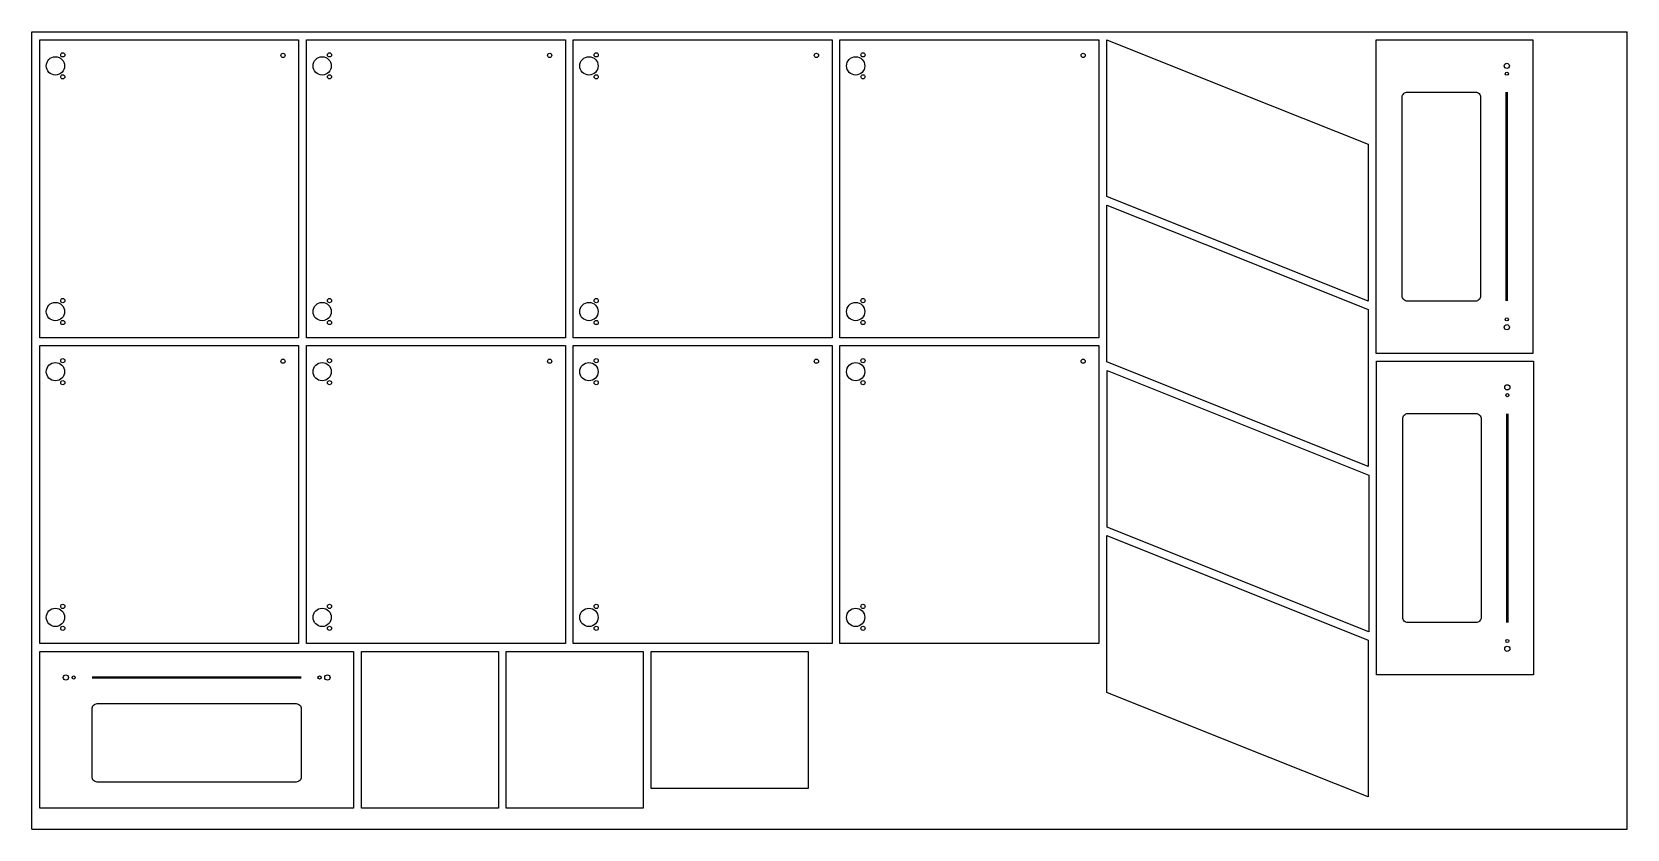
# Model space of a CAD drawing. Extents: x 0 to 3050, y 0 to 1525.
import ezdxf

# ---------------------------------------------------------------- set-up
doc = ezdxf.new("R2010")
doc.units = 0
doc.header["$LTSCALE"] = 30

msp = doc.modelspace()

# ---------------------------------------------------------------- linework, layer by layer
at = {"layer": 'BORDER_D0_T128.1_RK1_A0_W0_RI1_EM1_ID0001'}
for points in [[(892, 190), (892, 40), (630, 40), (630, 340), (761, 340), (892, 340), (892, 190)], [(1169, 190), (1169, 40), (907, 40), (907, 340), (1038, 340), (1169, 340), (1169, 190)], [(1334, 78), (1184, 78), (1184, 340), (1484, 340), (1484, 209), (1484, 78), (1334, 78)]]:
    msp.add_lwpolyline(points, close=True, dxfattribs=at)
at = {"layer": 'BORDER_D0_T128.1_RK1_A0_W0_RI1_EM1_ID0011'}
for points in [[(2305, 1410), (2555, 1310), (2555, 1010), (2055, 1210), (2055, 1251.14), (2055, 1510), (2305, 1410)], [(2305, 1093.83), (2555, 993.83), (2555, 693.83), (2055, 893.83), (2055, 934.97), (2055, 1193.83), (2305, 1093.83)], [(2305.94, 477.27), (2055.94, 577.27), (2055.94, 877.27), (2555.94, 677.27), (2555.94, 636.13), (2555.94, 377.27), (2305.94, 477.27)], [(2305, 161.48), (2055, 261.48), (2055, 561.48), (2555, 361.48), (2555, 320.34), (2555, 61.48), (2305, 161.48)]]:
    msp.add_lwpolyline(points, close=True, dxfattribs=at)
at = {"layer": 'BORDER_D0_T128.1_RK1_A0_W0_RI1_EM1_ID0013'}
for points in [[(510, 1225), (510, 940), (15, 940), (15, 1510), (262.5, 1510), (510, 1510), (510, 1225)], [(1020, 1225), (1020, 940), (525, 940), (525, 1510), (772.5, 1510), (1020, 1510), (1020, 1225)], [(1530, 1225), (1530, 940), (1035, 940), (1035, 1510), (1282.5, 1510), (1530, 1510), (1530, 1225)], [(2040, 1225), (2040, 940), (1545, 940), (1545, 1510), (1792.5, 1510), (2040, 1510), (2040, 1225)], [(510, 640), (510, 355), (15, 355), (15, 925), (262.5, 925), (510, 925), (510, 640)], [(1020, 640), (1020, 355), (525, 355), (525, 925), (772.5, 925), (1020, 925), (1020, 640)], [(1530, 640), (1530, 355), (1035, 355), (1035, 925), (1282.5, 925), (1530, 925), (1530, 640)], [(2040, 640), (2040, 355), (1545, 355), (1545, 925), (1792.5, 925), (2040, 925), (2040, 640)]]:
    msp.add_lwpolyline(points, close=True, dxfattribs=at)
at = {"layer": 'BORDER_D0_T128.1_RK1_A0_W0_RI1_EM1_ID0014'}
for points in [[(2569.99, 1210), (2569.99, 1510), (2869.99, 1510), (2869.99, 1210), (2869.99, 910), (2569.99, 910), (2569.99, 1210)], [(2570.93, 595), (2570.93, 895), (2870.93, 895), (2870.93, 595), (2870.93, 295), (2570.93, 295), (2570.93, 595)], [(315, 40), (15, 40), (15, 340), (315, 340), (615, 340), (615, 40), (315, 40)]]:
    msp.add_lwpolyline(points, close=True, dxfattribs=at)
at = {"layer": 'BORDER_D0_T128_RK1_A0_W0_RI1_EM1_ID0001'}
for points in [[(892, 190), (892, 40), (630, 40), (630, 340), (761, 340), (892, 340), (892, 190)], [(1169, 190), (1169, 40), (907, 40), (907, 340), (1038, 340), (1169, 340), (1169, 190)], [(1334, 78), (1184, 78), (1184, 340), (1484, 340), (1484, 209), (1484, 78), (1334, 78)]]:
    msp.add_lwpolyline(points, close=True, dxfattribs=at)
at = {"layer": 'BORDER_D0_T128_RK1_A0_W0_RI1_EM1_ID0011'}
for points in [[(2305, 1410), (2555, 1310), (2555, 1010), (2055, 1210), (2055, 1251.14), (2055, 1510), (2305, 1410)], [(2305, 1093.83), (2555, 993.83), (2555, 693.83), (2055, 893.83), (2055, 934.97), (2055, 1193.83), (2305, 1093.83)], [(2305.94, 477.27), (2055.94, 577.27), (2055.94, 877.27), (2555.94, 677.27), (2555.94, 636.13), (2555.94, 377.27), (2305.94, 477.27)], [(2305, 161.48), (2055, 261.48), (2055, 561.48), (2555, 361.48), (2555, 320.34), (2555, 61.48), (2305, 161.48)]]:
    msp.add_lwpolyline(points, close=True, dxfattribs=at)
at = {"layer": 'BORDER_D0_T128_RK1_A0_W0_RI1_EM1_ID0013'}
for points in [[(510, 1225), (510, 940), (15, 940), (15, 1510), (262.5, 1510), (510, 1510), (510, 1225)], [(1020, 1225), (1020, 940), (525, 940), (525, 1510), (772.5, 1510), (1020, 1510), (1020, 1225)], [(1530, 1225), (1530, 940), (1035, 940), (1035, 1510), (1282.5, 1510), (1530, 1510), (1530, 1225)], [(2040, 1225), (2040, 940), (1545, 940), (1545, 1510), (1792.5, 1510), (2040, 1510), (2040, 1225)], [(510, 640), (510, 355), (15, 355), (15, 925), (262.5, 925), (510, 925), (510, 640)], [(1020, 640), (1020, 355), (525, 355), (525, 925), (772.5, 925), (1020, 925), (1020, 640)], [(1530, 640), (1530, 355), (1035, 355), (1035, 925), (1282.5, 925), (1530, 925), (1530, 640)], [(2040, 640), (2040, 355), (1545, 355), (1545, 925), (1792.5, 925), (2040, 925), (2040, 640)]]:
    msp.add_lwpolyline(points, close=True, dxfattribs=at)
at = {"layer": 'BORDER_D0_T128_RK1_A0_W0_RI1_EM1_ID0014'}
for points in [[(2569.99, 1210), (2569.99, 1510), (2869.99, 1510), (2869.99, 1210), (2869.99, 910), (2569.99, 910), (2569.99, 1210)], [(2570.93, 595), (2570.93, 895), (2870.93, 895), (2870.93, 595), (2870.93, 295), (2570.93, 295), (2570.93, 595)], [(315, 40), (15, 40), (15, 340), (315, 340), (615, 340), (615, 40), (315, 40)]]:
    msp.add_lwpolyline(points, close=True, dxfattribs=at)
at = {"layer": 'FRAME_Z18', "linetype": 'CONTINUOUS'}
for p, q in [((0, 1525), (3050, 1525)), ((0, 0), (0, 1525)), ((3050, 0), (3050, 1525)), ((0, 0), (3050, 0))]:
    msp.add_line(p, q, dxfattribs=at)
at = {"layer": 'POCKET_D0'}
for points in [[(2619.99, 1210), (2619.99, 1400, -0.414214), (2629.99, 1410), (2759.99, 1410, -0.414214), (2769.99, 1400), (2769.99, 1235), (2769.99, 1020, -0.414214), (2759.99, 1010), (2629.99, 1010, -0.414214), (2619.99, 1020), (2619.99, 1210)], [(2620.93, 595), (2620.93, 785, -0.414214), (2630.93, 795), (2760.93, 795, -0.414214), (2770.93, 785), (2770.93, 620), (2770.93, 405, -0.414214), (2760.93, 395), (2630.93, 395, -0.414214), (2620.93, 405), (2620.93, 595)], [(315, 90), (125, 90, -0.414214), (115, 100), (115, 230, -0.414214), (125, 240), (290, 240), (505, 240, -0.414214), (515, 230), (515, 100, -0.414214), (505, 90), (315, 90)]]:
    msp.add_lwpolyline(points, format="xyb", close=True, dxfattribs=at)
at = {"layer": 'ROUT_Z6_D5', "const_width": 5}
for points in [[(2819.99, 1410), (2819.99, 1010)], [(2820.93, 795), (2820.93, 395)], [(115, 290), (515, 290)]]:
    msp.add_lwpolyline(points, dxfattribs=at)
at = {"layer": 'VBORE_Z10_D10'}
for centre in [(2819.99, 1460, 10), (2819.99, 960, 10), (2820.93, 845, 10), (2820.93, 345, 10), (65, 290, 10), (565, 290, 10)]:
    msp.add_circle(centre, 5, dxfattribs=at)
at = {"layer": 'VBORE_Z10_D35'}
for centre in [(45, 1460, 10), (555, 1460, 10), (1065, 1460, 10), (1575, 1460, 10), (45, 990, 10), (555, 990, 10), (1065, 990, 10), (1575, 990, 10), (45, 875, 10), (555, 875, 10), (1065, 875, 10), (1575, 875, 10), (45, 405, 10), (555, 405, 10), (1065, 405, 10), (1575, 405, 10)]:
    msp.add_circle(centre, 17.5, dxfattribs=at)
at = {"layer": 'VBORE_Z10_D8'}
for centre in [(59, 1481, 10), (569, 1481, 10), (1079, 1481, 10), (1589, 1481, 10), (59, 1439, 10), (569, 1439, 10), (1079, 1439, 10), (1589, 1439, 10), (59, 1011, 10), (569, 1011, 10), (1079, 1011, 10), (1589, 1011, 10), (59, 969, 10), (569, 969, 10), (1079, 969, 10), (1589, 969, 10), (59, 896, 10), (569, 896, 10), (1079, 896, 10), (1589, 896, 10), (59, 854, 10), (569, 854, 10), (1079, 854, 10), (1589, 854, 10), (59, 426, 10), (569, 426, 10), (1079, 426, 10), (1589, 426, 10), (59, 384, 10), (569, 384, 10), (1079, 384, 10), (1589, 384, 10)]:
    msp.add_circle(centre, 4, dxfattribs=at)
at = {"layer": 'VBORE_Z18_D8'}
for centre in [(480, 1480, 18), (990, 1480, 18), (1500, 1480, 18), (2010, 1480, 18), (480, 895, 18), (990, 895, 18), (1500, 895, 18), (2010, 895, 18)]:
    msp.add_circle(centre, 4, dxfattribs=at)
at = {"layer": 'VBORE_Z6_D6'}
for centre in [(2819.99, 1445, 6), (2819.99, 975, 6), (2820.93, 830, 6), (2820.93, 360, 6), (80, 290, 6), (550, 290, 6)]:
    msp.add_circle(centre, 3, dxfattribs=at)

doc.saveas('drawing.dxf')
